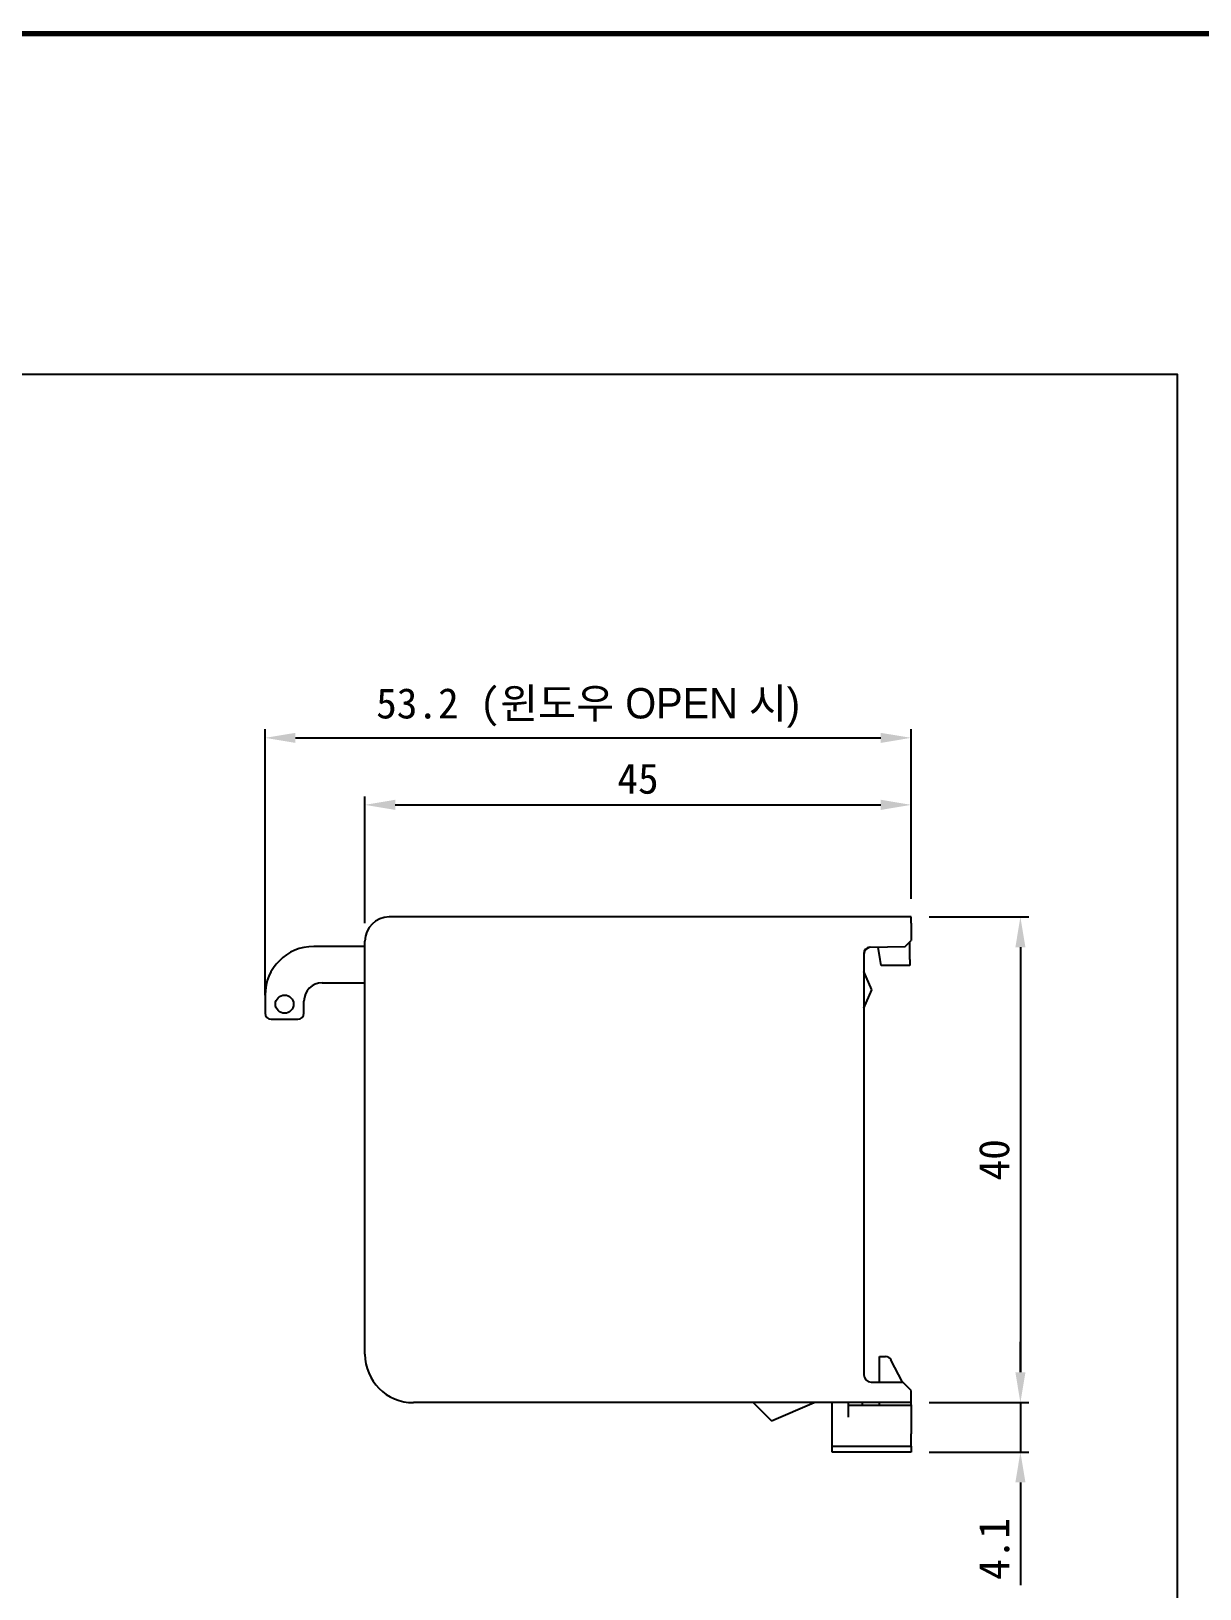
# Model space of a CAD drawing. Header units: millimetres. Extents: x 1618 to 2314, y 422 to 652.
# Drawn here: x 2093 to 2189.3, y 523.7 to 652 of the extents above; entities that cross this region are included whole.
import ezdxf

# ---------------------------------------------------------------- set-up
doc = ezdxf.new("R2010")
doc.units = ezdxf.units.MM
doc.layers.add('SHEET', color=7, linetype='Continuous')
doc.dimstyles.get("Standard").update_dxf_attribs({"dimtxt": 0.18, "dimasz": 0.18, "dimexe": 0.18, "dimexo": 0.0625, "dimgap": 0.09, "dimtad": 0, "dimtih": 1, "dimtoh": 1, "dimdec": 4, "dimzin": 0, "dimdsep": 46, "dimtxsty": 'Standard', "dimcen": 0.09, "dimadec": 0, "dimazin": 0, "dimtfac": 1, "dimtdec": 4, "dimtofl": 0, "dimtmove": 0, "dimatfit": 3, "dimfxl": 1, "dimtolj": 1, "dimtzin": 0, "dimarcsym": 0})

# ---------------------------------------------------------------- blocks, each defined once
blk = doc.blocks.new('*D21')
at = {"color": 4, "lineweight": -2, "transparency": 16777216}
for p, q in [((2120.51, 578.54), (2120.51, 588.97)), ((2165.51, 580.54), (2165.51, 588.97)), ((2123.01, 588.27), (2163.01, 588.27))]:
    blk.add_line(p, q, dxfattribs=at)
at = {"color": 4, "transparency": 16777216}
for points in [[(2123.01, 588.69), (2123.01, 587.85), (2120.51, 588.27)], [(2163.01, 588.69), (2163.01, 587.85), (2165.51, 588.27)]]:
    blk.add_solid(points, dxfattribs=at)
at = {"layer": 'DEFPOINTS', "color": 0, "transparency": 16777216}
for p in [(2165.51, 588.27), (2165.51, 579.04), (2120.51, 577.04)]:
    blk.add_point(p, dxfattribs=at)
at = {"color": 4, "transparency": 16777216, "insert": (2143.01, 590.42), "char_height": 2.5, "attachment_point": 5}
blk.add_mtext('\\A1;45', dxfattribs=at)
blk = doc.blocks.new('*D22')
at = {"color": 4, "lineweight": -2, "transparency": 16777216}
for p, q in [((2112.29, 572.61), (2112.29, 594.49)), ((2165.51, 580.54), (2165.51, 594.49)), ((2114.79, 593.79), (2163.01, 593.79))]:
    blk.add_line(p, q, dxfattribs=at)
at = {"color": 4, "transparency": 16777216}
for points in [[(2114.79, 594.2), (2114.79, 593.37), (2112.29, 593.79)], [(2163.01, 594.2), (2163.01, 593.37), (2165.51, 593.79)]]:
    blk.add_solid(points, dxfattribs=at)
at = {"layer": 'DEFPOINTS', "color": 0, "transparency": 16777216}
for p in [(2165.51, 593.79), (2165.51, 579.04), (2112.29, 571.11)]:
    blk.add_point(p, dxfattribs=at)
at = {"color": 4, "transparency": 16777216, "insert": (2138.9, 596.26), "char_height": 2.5, "attachment_point": 5}
blk.add_mtext('\\A1;53.2 ({\\fGulim|b0|i0|c129|p50;윈도우 OPEN 시)}', dxfattribs=at)
blk = doc.blocks.new('*D23')
at = {"color": 4, "lineweight": -2, "transparency": 16777216}
for p, q in [((2167.01, 579.04), (2175.21, 579.04)), ((2174.51, 576.54), (2174.51, 541.54)), ((2167.01, 539.04), (2175.21, 539.04))]:
    blk.add_line(p, q, dxfattribs=at)
at = {"color": 4, "transparency": 16777216}
for points in [[(2174.1, 576.54), (2174.93, 576.54), (2174.51, 579.04)], [(2174.1, 541.54), (2174.93, 541.54), (2174.51, 539.04)]]:
    blk.add_solid(points, dxfattribs=at)
at = {"layer": 'DEFPOINTS', "color": 0, "transparency": 16777216}
for p in [(2165.51, 579.04), (2165.51, 539.04), (2174.51, 539.04)]:
    blk.add_point(p, dxfattribs=at)
at = {"color": 4, "transparency": 16777216, "insert": (2172.36, 559.04), "char_height": 2.5, "attachment_point": 5, "rotation": 90}
blk.add_mtext('\\A1;40', dxfattribs=at)
blk = doc.blocks.new('*D24')
at = {"color": 4, "lineweight": -2, "transparency": 16777216}
for p, q in [((2174.51, 541.54), (2174.51, 544.04)), ((2167.01, 539.04), (2175.21, 539.04)), ((2174.51, 539.04), (2174.51, 534.97)), ((2167.01, 534.97), (2175.21, 534.97)), ((2174.51, 532.47), (2174.51, 524.01))]:
    blk.add_line(p, q, dxfattribs=at)
at = {"color": 4, "transparency": 16777216}
for points in [[(2174.1, 541.54), (2174.93, 541.54), (2174.51, 539.04)], [(2174.1, 532.47), (2174.93, 532.47), (2174.51, 534.97)]]:
    blk.add_solid(points, dxfattribs=at)
at = {"layer": 'DEFPOINTS', "color": 0, "transparency": 16777216}
for p in [(2165.51, 539.04), (2165.51, 534.97), (2174.51, 534.97)]:
    blk.add_point(p, dxfattribs=at)
at = {"color": 4, "transparency": 16777216, "insert": (2172.36, 526.99), "char_height": 2.5, "attachment_point": 5, "rotation": 90}
blk.add_mtext('\\A1;4.1', dxfattribs=at)

msp = doc.modelspace()

# ---------------------------------------------------------------- linework, layer by layer
for p, q in [((2165.51, 579.04), (2122.51, 579.04)), ((2165.51, 578.54), (2165.51, 579.04)), ((2165.51, 578.54), (2165.51, 577.1)), ((2120.51, 576.61), (2116.29, 576.61)), ((2120.51, 543.04), (2120.51, 577.04)), ((2161.61, 576.04), (2161.61, 541.34)), ((2162.1, 576.54), (2165.01, 576.6)), ((2162.96, 575.54), (2162.79, 576.56)), ((2165.01, 576.6), (2165.51, 577.1)), ((2165.41, 575.54), (2165.41, 577)), ((2163.05, 575.04), (2162.96, 575.54)), ((2165.41, 575.04), (2163.05, 575.04)), ((2165.41, 575.54), (2165.41, 575.04)), ((2116.99, 573.61), (2120.51, 573.61)), ((2162.26, 573.04), (2161.61, 574.54)), ((2112.29, 572.61), (2112.29, 571.11)), ((2161.61, 571.54), (2162.26, 573.04)), ((2115.49, 571.11), (2115.49, 572.11)), ((2112.79, 570.61), (2114.99, 570.61)), ((2162.91, 542.84), (2163.41, 542.84)), ((2162.91, 540.74), (2162.91, 542.84)), ((2164.8, 540.73), (2163.85, 542.56)), ((2162.21, 540.74), (2164.82, 540.73)), ((2165.51, 540.04), (2164.82, 540.73)), ((2165.51, 539.04), (2124.51, 539.04)), ((2152.51, 539.04), (2154.01, 537.54)), ((2154.01, 537.54), (2157.51, 539.04)), ((2159.01, 536.46), (2159.01, 539.04)), ((2160.36, 537.84), (2160.36, 539.04)), ((2160.36, 538.84), (2165.51, 538.84)), ((2161.51, 538.84), (2161.51, 539.04)), ((2162.91, 538.84), (2162.91, 539.04)), ((2165.51, 539.54), (2165.51, 540.04)), ((2165.51, 539.04), (2165.51, 539.54)), ((2165.51, 538.85), (2165.51, 538.84)), ((2165.51, 538.84), (2165.51, 537.84)), ((2165.51, 537.84), (2165.51, 536.46)), ((2159.01, 535.46), (2159.01, 536.46)), ((2165.51, 535.46), (2165.51, 536.46)), ((2159.01, 535.46), (2165.51, 535.46)), ((2159.01, 534.97), (2159.01, 535.46)), ((2165.51, 534.97), (2159.01, 534.97)), ((2165.51, 535.46), (2165.51, 534.97))]:
    msp.add_line(p, q)
at = {"color": 4}
msp.add_lwpolyline([(1990.56, 623.73), (2187.43, 623.73), (2187.43, 459.49), (1990.56, 459.49)], close=True, dxfattribs=at)
msp.add_circle((2113.89, 571.86), 0.75)
for centre, radius, start, end in [((2122.51, 577.04), 2, 90, 180), ((2116.29, 572.61), 4, 90, 180), ((2162.21, 575.95), 0.6, 91, 180), ((2162.11, 576.04), 0.5, 91, 180), ((2116.99, 572.11), 1.5, 90, 180), ((2112.79, 571.11), 0.5, 180, 270), ((2114.99, 571.11), 0.5, 270, 0), ((2124.51, 543.04), 4, 180, 270), ((2163.41, 542.34), 0.5, 27.2161, 90), ((2162.21, 541.34), 0.6, 180, 269.7), ((2163.51, 538.85), 2, 0, 5.2833)]:
    msp.add_arc(centre, radius, start, end)
at = {"layer": 'SHEET', "const_width": 0.421}
msp.add_lwpolyline([(1983.43, 609.9), (1983.43, 422.63), (2313.87, 422.63), (2313.87, 609.9), (2313.87, 651.78), (2190.76, 651.78), (1983.43, 651.78)], close=True, dxfattribs=at)

# ---------------------------------------------------------------- dimensions: what is measured, and where the dimension line sits
at = {"color": 0}
dim = msp.add_linear_dim(base=(2165.51, 593.79), p1=(2112.29, 571.11), p2=(2165.51, 579.04), text='<> ({\\fGulim|b0|i0|c129|p50;윈도우 OPEN 시)}', dimstyle='Standard', override={"dimtxt": 2.5, "dimasz": 2.5, "dimexe": 0.7, "dimexo": 1.5, "dimgap": 0.9, "dimtad": 1, "dimtih": 0, "dimtoh": 0, "dimdec": 1, "dimzin": 8, "dimcen": 2.5, "dimclrd": 4, "dimclre": 4, "dimclrt": 4, "dimtofl": 1}, dxfattribs=at)
dim.commit()
dim.dimension.update_dxf_attribs({"geometry": '*D22', "text_midpoint": (2138.9, 596.26)})
dim = msp.add_linear_dim(base=(2165.51, 588.27), p1=(2120.51, 577.04), p2=(2165.51, 579.04), dimstyle='Standard', override={"dimtxt": 2.5, "dimasz": 2.5, "dimexe": 0.7, "dimexo": 1.5, "dimgap": 0.9, "dimtad": 1, "dimtih": 0, "dimtoh": 0, "dimdec": 1, "dimzin": 8, "dimcen": 2.5, "dimclrd": 4, "dimclre": 4, "dimclrt": 4, "dimtofl": 1}, dxfattribs=at)
dim.commit()
dim.dimension.update_dxf_attribs({"geometry": '*D21', "text_midpoint": (2143.01, 590.42)})
for base, p1, p2, picture, middle in [((2174.51, 539.04), (2165.51, 579.04), (2165.51, 539.04), '*D23', (2172.36, 559.04)), ((2174.51, 534.97), (2165.51, 539.04), (2165.51, 534.97), '*D24', (2172.36, 526.99))]:
    dim = msp.add_linear_dim(base=base, p1=p1, p2=p2, angle=90, dimstyle='Standard', override={"dimtxt": 2.5, "dimasz": 2.5, "dimexe": 0.7, "dimexo": 1.5, "dimgap": 0.9, "dimtad": 1, "dimtih": 0, "dimtoh": 0, "dimdec": 1, "dimzin": 8, "dimcen": 2.5, "dimclrd": 4, "dimclre": 4, "dimclrt": 4, "dimtofl": 1}, dxfattribs=at)
    dim.commit()
    dim.dimension.update_dxf_attribs({"geometry": picture, "text_midpoint": middle})

doc.saveas('drawing.dxf')
